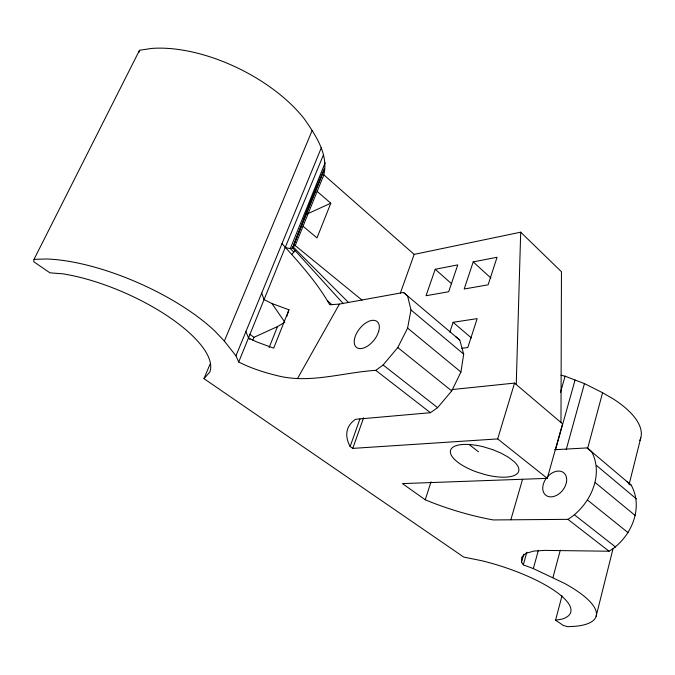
<?xml version="1.0" encoding="UTF-8"?>
<svg xmlns="http://www.w3.org/2000/svg" width="675" height="675" viewBox="0 0 675 675"><rect width="100%" height="100%" fill="white"/><g stroke="black" fill="none" stroke-linecap="round" stroke-linejoin="round"><path stroke-width="1.01" d="M560.976 422.508L561.457 271.755L520.695 232.183L414.18 254.391L323.831 174.85C328.7 154.145 315.622 135.304 304.442 119.062A116.564 59.501 26.3 0 0 151.622 48.431L139.506 50.279L34.012 259.36L33.75 261.74L49.925 272.827L62.809 273.822A108.928 38.72 23.9 0 1 167.906 316.263A108.928 38.72 23.9 0 1 209.748 372.144L203.977 378.65L463.742 557.086L482.06 560.782A83.084 23.6 17.2 0 1 556.968 592.397A83.084 23.6 17.2 0 1 561.946 619.144L555.576 620.165L562.005 595.789M516.248 384.531L520.695 232.183M555.576 620.165L563.212 625.413L567.658 626.678L576.028 626.231A96.204 27.506 17 0 0 564.562 583.403L533.334 568.586L523.302 564.857L521.547 562.081L521.75 557.187L525.825 553.416L533.68 551.087L544.792 550.387L609.053 551.23C630.517 538.507 644.245 508.3 631.159 485.139L587.149 447.913L554.757 449.71M451.963 389.585L514.553 383.088L562.553 423.849L547.273 478.364L402.418 483.595L425.25 499.795A124.985 44.997 17.6 0 0 493.222 519.944L567.937 519.353C589.503 505.997 604.387 475.732 591.629 451.676L587.149 447.913M547.273 478.364L497.669 438.919L352.772 448.386L350.139 446.513A124.959 44.98 17.6 0 1 355.514 419.31L430.414 412.712L437.594 407.649L451.735 390.918L460.932 372.018L463.691 354.122L459.768 340.065L403.507 292.461L339.432 304.079L329.729 304.746C316.879 282.142 299.278 262.811 281.998 243.608M34.012 259.36L46.381 258.989A126.284 45.562 23.8 0 1 214.92 331.13L224.345 341.077L235.955 355.835L238.714 362.002C252.146 368.879 266.684 373.25 281.348 376.616C312.829 383.029 344.41 372.296 375.789 370.356L383.122 364.981L397.786 347.549L407.607 328.101L410.974 309.918L407.565 295.869L403.507 292.461M139.084 52.253L139.506 50.279M343.28 303.64L292.613 247.86L324.481 168.877L292.613 247.86L290.309 248.569L285.162 247.607L238.714 362.002M596.143 616.191L612.976 548.944M629.041 484.751L640.769 437.889M552.952 577.522L560.317 550.108M587.587 448.58L602.589 392.74L584.449 383.602L565.085 376.194L561.035 375.224M533.334 568.586L538.388 550.294M566.19 449.668L584.449 383.602M521.547 562.081L523.741 554.268M555.618 449.432L575.066 380.017M523.302 564.857L526.846 552.201M560.503 392.318L565.085 376.194M510.84 519.809L522.534 479.36M497.669 438.919L514.553 383.088M425.25 499.795L431.03 481.823M286.748 316.499L288.942 309.791L271.966 303.539L263.967 299.506L261.723 293.026M449.845 332.1L453.102 322.304L477.166 318.625L467.809 347.507L461.767 348.308M473.209 261.892L464.189 289.01L488.135 284.799L497.053 257.268L473.209 261.892L490.86 278.024M435.215 269.274L426.043 295.718L448.673 291.743L457.76 264.895L435.215 269.274L451.651 283.795M350.139 446.513L359.961 418.88M352.772 448.386L363.614 417.766M400.376 293.051L414.18 254.391M292.613 247.86L325.148 162.81L290.309 248.569L293.802 252.087M269.114 347.591L277.501 326.565L284.867 322.245M317.132 191.396L330.801 203.217L317.014 237.895L303.033 226.235M288.942 309.791L273.696 348.148L256.475 341.837L248.535 337.947L245.894 331.602M348.621 302.611L292.874 246.62L295.211 245.557L323.831 174.85M252.779 340.2L253.943 337.34L277.501 326.565M235.955 355.835L321.41 147.563M285.162 247.607L323.291 155.25M224.345 341.077L312.188 130.41M203.977 378.65L210.06 364.12M297.405 378.717L339.432 304.079M291.845 254.424L295.076 250.568M307.184 213.958L330.801 203.217M602.589 392.74L613.28 398.942A90.366 37.235 15.9 0 1 639.782 440.539M249.733 334.235L253.943 337.34M469.403 444.749L478.44 451.735M375.789 370.356L430.414 412.712M567.937 519.353L609.053 551.23M383.122 364.981L437.594 407.649M574.712 515.05L615.693 547.138M397.786 347.549L451.735 390.918M587.528 500.065L628.104 532.685M295.211 245.557L362.053 300.156M407.607 328.101L460.932 372.018M595.249 482.608L635.403 515.675M455.557 336.521L459.768 340.065M410.974 309.918L463.691 354.122M596.624 465.581L636.415 498.943M626.628 481.326L631.159 485.139M453.102 322.304L471.437 337.981M327.392 300.586L331.923 304.746M248.535 337.947L249.936 339.474M271.966 303.539L284.276 321.401M566.452 482.338L565.414 485.73A14.377 10.167 -51.4 0 1 545.307 494.817A14.377 10.167 -51.4 0 1 551.973 473.057A14.377 10.167 -51.4 0 1 566.452 482.338M378.7 331.307L377.257 335.019A16.538 9.197 -51.5 0 1 356.079 347.034A16.538 9.197 -51.5 0 1 365.335 323.266A16.538 9.197 -51.5 0 1 378.7 331.307M492.691 449.634L483.562 446.842A35.657 13.154 17.2 0 0 450.529 450.377A35.657 13.154 17.2 0 0 476.618 471.985L485.3 474.66A35.657 13.154 17.2 0 0 514.198 461.7L508.579 457.346L501.238 453.22L492.691 449.634"/></g></svg>
